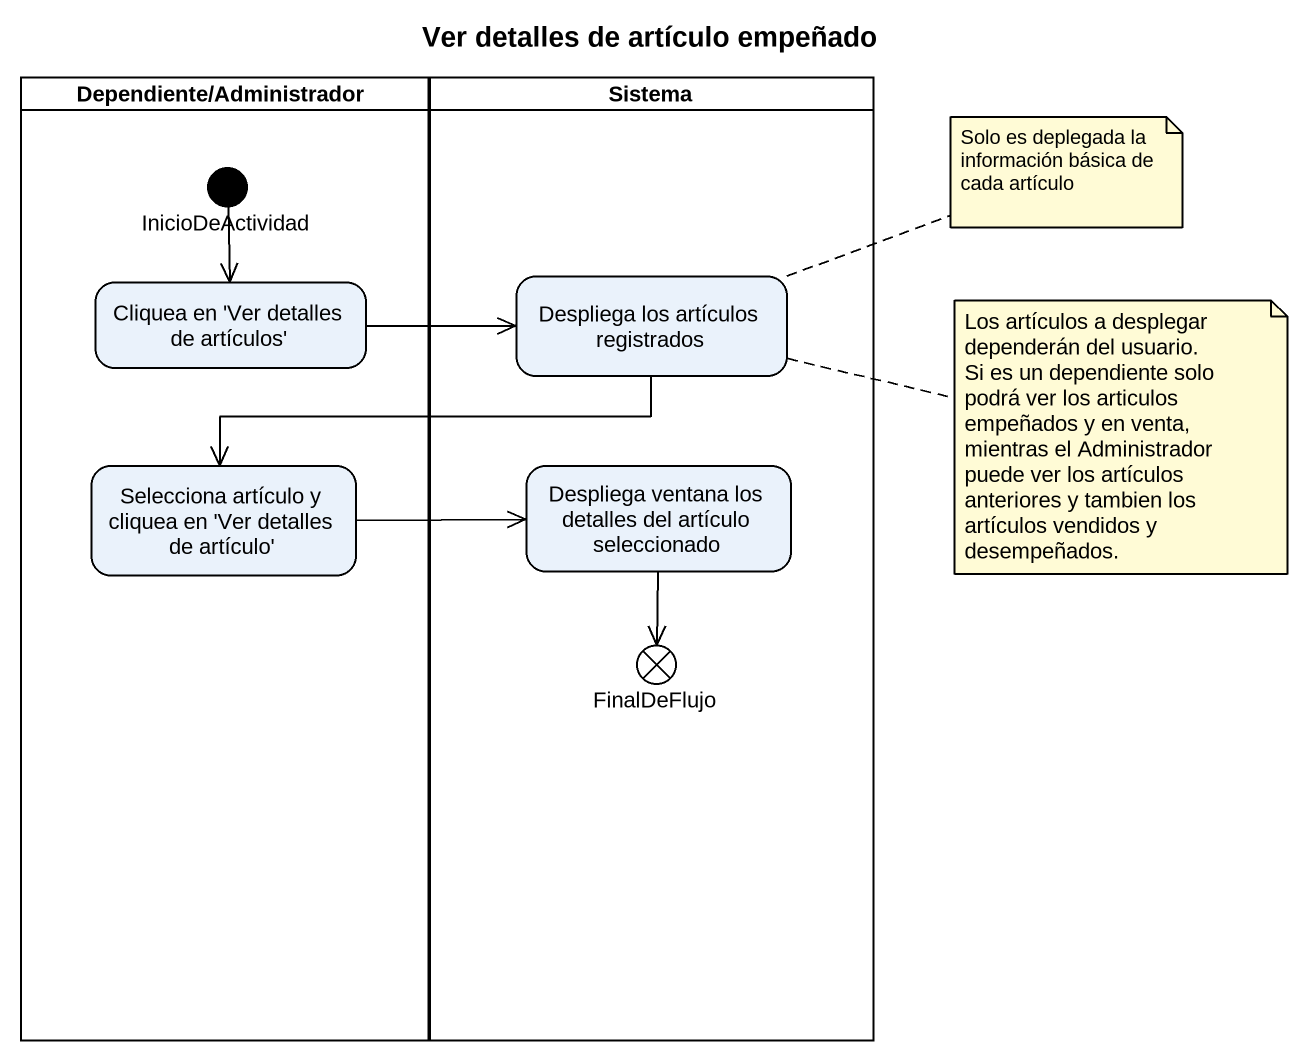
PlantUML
@startuml
title Ver detalles de artículo empeñado
hide empty description
state "Dependiente/Administrador" as Dependiente_Administrador <<partition>> {
  state InicioDeActividad <<start>>
  state "Cliquea en 'Ver detalles de artículos'" as Cliquea_en_Ver_detalles_de
  state "Selecciona artículo y cliquea en 'Ver detalles de artículo'" as Selecciona_artículo_y
}
state Sistema <<partition>> {
  state "Despliega los artículos registrados" as Despliega_los_artículos
  state "Despliega ventana los detalles del artículo seleccionado" as Despliega_ventana_los
  state FinalDeFlujo <<end>>
}
InicioDeActividad --> Cliquea_en_Ver_detalles_de
Cliquea_en_Ver_detalles_de -right-> Despliega_los_artículos
Despliega_los_artículos -left-> Selecciona_artículo_y
Selecciona_artículo_y -right-> Despliega_ventana_los
Despliega_ventana_los --> FinalDeFlujo
note right of Despliega_los_artículos : Solo es deplegada la información básica de cada artículo
note right of Despliega_los_artículos
  Los artículos a desplegar dependerán del usuario.
  Si es un dependiente solo podrá ver los articulos empeñados y en venta,
  mientras el Administrador puede ver los artículos anteriores y tambien los artículos vendidos y desempeñados.
end note
@enduml
